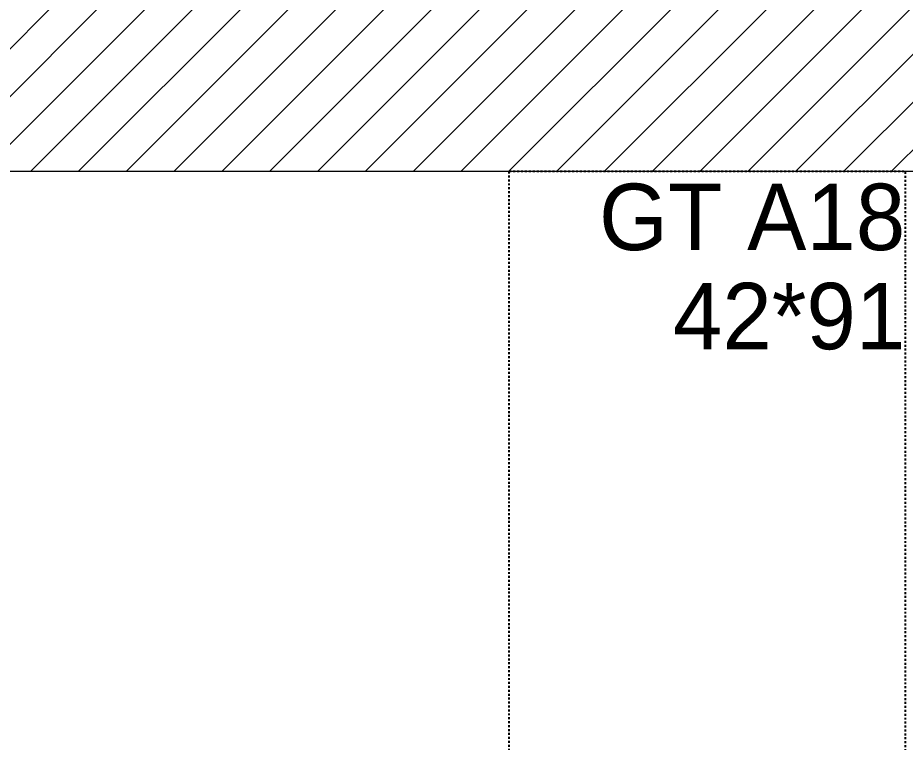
# Model space of a CAD drawing. Header units: centimetres. Extents: x 1724 to 19617, y -6503 to 8072.
# Drawn here: x 3733.5 to 3827.6, y -3381.8 to -3304.9 of the extents above; entities that cross this region are included whole.
import ezdxf

# ---------------------------------------------------------------- set-up
doc = ezdxf.new("R2010")
doc.units = ezdxf.units.CM
doc.linetypes.add('ISO-03', pattern=[1.5, 0.6, -0.9])
doc.linetypes.add('VW-01', pattern=[0.41656, 0.20828, -0.20828])
doc.layers.add('B GÈnÈral', color=7, linetype='Continuous', lineweight=5)
doc.layers.add('B Général', color=252, linetype='Continuous')
doc.layers.add('C ANNOTATIONS-textes-numérotation gaine', color=252, linetype='ISO-03')
doc.styles.add('Eurostile', font='Eurosti.TTF')

# ---------------------------------------------------------------- blocks, each defined once
blk = doc.blocks.new('Groupe-72-1')
at = {"layer": 'C ANNOTATIONS-textes-numérotation gaine', "color": 7, "linetype": 'VW-01', "flags": 128}
blk.add_lwpolyline([(4589.965, 4625.438), (4631.965, 4625.438), (4631.965, 4534.438), (4589.965, 4534.438)], close=True, dxfattribs=at)
at = {"layer": 'C ANNOTATIONS-textes-numérotation gaine', "color": 7, "insert": (4631.965, 4624.125), "char_height": 7.0487, "width": 42.01215, "attachment_point": 3, "line_spacing_factor": 0.895453, "style": 'Eurostile'}
blk.add_mtext('GT A18\\P42*91', dxfattribs=at)

msp = doc.modelspace()

# ---------------------------------------------------------------- hatches: boundary and pattern name
at = {"layer": 'B GÈnÈral', "linetype": 'Continuous', "lineweight": 5}
h = msp.add_hatch(dxfattribs=at)
h.set_pattern_fill('50_BETON', style=0, pattern_type=2)
h.set_pattern_definition([(45, (-804.3564, -7946.63), (2.4253472, -2.6458333), [])])
h.paths.add_polyline_path([(3837.608, -3321.192), (3837.608, -3303.192), (3483.643, -3303.192), (3483.643, -3321.192)])

# ---------------------------------------------------------------- linework, layer by layer
at = {"layer": 'B Général', "color": 7, "linetype": 'Continuous', "lineweight": 18}
msp.add_line((3483.643, -3321.192), (3837.608, -3321.192), dxfattribs=at)
at = {"layer": 'B Général', "color": 7, "linetype": 'Continuous', "lineweight": 5}
msp.add_line((3483.643, -3321.192), (3837.608, -3321.192), dxfattribs=at)

# ---------------------------------------------------------------- block references
at = {"layer": 'C ANNOTATIONS-textes-numérotation gaine', "color": 7}
msp.add_blockref('Groupe-72-1', (-804.356, -7946.63), dxfattribs=at)

doc.saveas('drawing.dxf')
